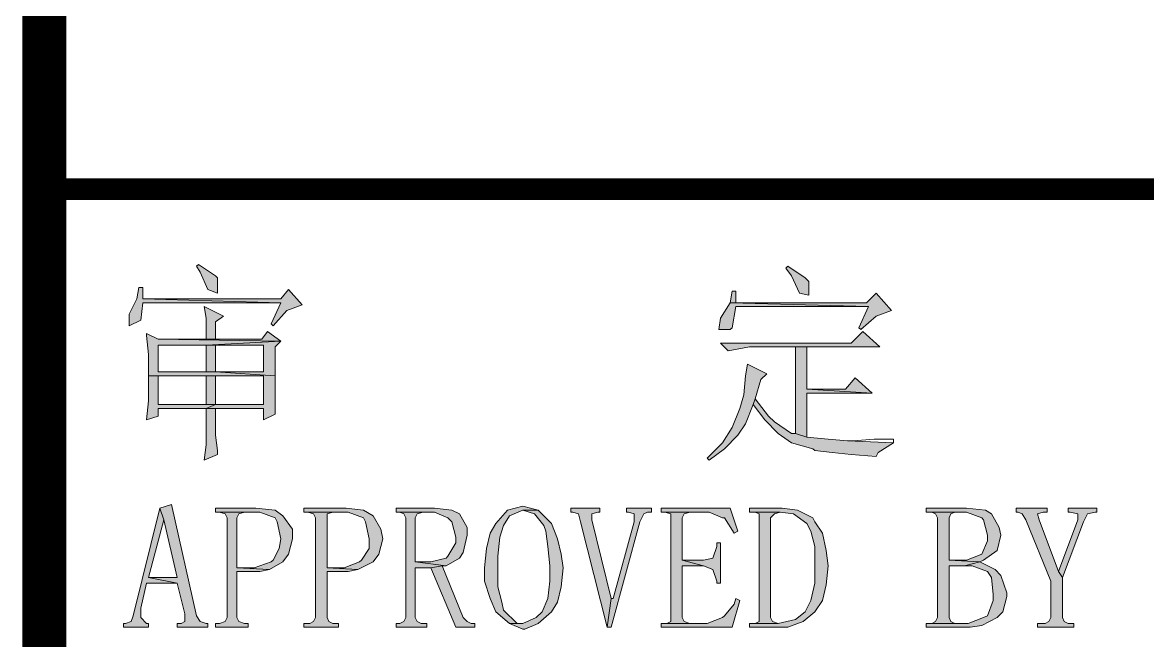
# Model space of a CAD drawing. Header units: millimetres. Extents: x 53009415 to 54059915, y 20499171 to 20796171.
# Drawn here: x 53604740 to 53613713, y 20560571 to 20565500 of the extents above; entities that cross this region are included whole.
import ezdxf

# ---------------------------------------------------------------- set-up
doc = ezdxf.new("R2010")
doc.units = ezdxf.units.MM
doc.header["$LTSCALE"] = 1000
doc.layers.add('PUB_TITLE', color=7, linetype='Continuous', lineweight=20)
doc.layers.add('ROAD', color=2, linetype='Continuous')

# ---------------------------------------------------------------- blocks, each defined once
blk = doc.blocks.new('a1')
at = {"layer": 'PUB_TITLE'}
h = blk.add_hatch(color=256, dxfattribs=at)
h.dxf.hatch_style = 1
h.paths.add_polyline_path([(50499686.2, 18562188.6), (50499683.1, 18562191.7), (50499655.5, 18562210), (50499652.5, 18562207), (50499658.6, 18562197.8), (50499670.9, 18562170.2), (50499686.2, 18562164.1)])
h.paths.add_polyline_path([(50499566.7, 18562148.8), (50499787.2, 18562148.8), (50499566.7, 18562154.9), (50499566.7, 18562173.3), (50499560.6, 18562173.3), (50499557.5, 18562154.9), (50499545.3, 18562130.4), (50499545.3, 18562112), (50499563.7, 18562121.2)])
h.paths.add_polyline_path([(50499799.5, 18562170.2), (50499787.2, 18562154.9), (50499566.7, 18562154.9), (50499787.2, 18562148.8), (50499771.9, 18562115.1), (50499775, 18562112), (50499796.4, 18562136.5), (50499820.9, 18562145.7)])
h.paths.add_polyline_path([(50499695.4, 18562127.3), (50499664.7, 18562142.7), (50499667.8, 18562124.3), (50499667.8, 18562090.6), (50499683.1, 18562090.6), (50499683.1, 18562118.2)])
h.paths.add_polyline_path([(50499787.2, 18562087.5), (50499591.2, 18562090.6), (50499572.9, 18562099.8), (50499572.9, 18562096.7), (50499575.9, 18562066.1), (50499575.9, 18562032.4), (50499667.8, 18562032.4), (50499759.7, 18562032.4), (50499759.7, 18561986.5), (50499683.1, 18561986.5), (50499667.8, 18561980.3), (50499759.7, 18561980.3), (50499759.7, 18561962), (50499778.1, 18561971.1), (50499778.1, 18561977.3), (50499778.1, 18561998.7), (50499778.1, 18562032.4), (50499683.1, 18562038.5), (50499591.2, 18562038.5), (50499591.2, 18562081.4), (50499667.8, 18562081.4)])
h.paths.add_polyline_path([(50499787.2, 18562087.5), (50499667.8, 18562081.4), (50499759.7, 18562081.4), (50499759.7, 18562038.5), (50499683.1, 18562038.5), (50499778.1, 18562032.4), (50499778.1, 18562078.3)], flags=17)
h.paths.add_polyline_path([(50499765.8, 18562102.8), (50499756.6, 18562090.6), (50499683.1, 18562090.6), (50499667.8, 18562090.6), (50499591.2, 18562090.6), (50499787.2, 18562087.5)])
h.paths.add_polyline_path([(50499683.1, 18562081.4), (50499667.8, 18562081.4), (50499667.8, 18562038.5), (50499683.1, 18562038.5)], flags=16)
h.paths.add_polyline_path([(50499683.1, 18562032.4), (50499667.8, 18562032.4), (50499667.8, 18561986.5), (50499683.1, 18561986.5)], flags=16)
h.paths.add_polyline_path([(50499683.1, 18561980.3), (50499667.8, 18561980.3), (50499667.8, 18561955.8), (50499667.8, 18561922.1), (50499664.7, 18561897.6), (50499686.2, 18561906.8), (50499686.2, 18561913), (50499683.1, 18561937.5)])
h.paths.add_polyline_path([(50499591.2, 18562032.4), (50499575.9, 18562032.4), (50499575.9, 18562026.3), (50499575.9, 18561992.6), (50499572.9, 18561962), (50499591.2, 18561968.1), (50499591.2, 18561980.3), (50499667.8, 18561980.3), (50499683.1, 18561986.5), (50499591.2, 18561986.5)], flags=17)
h = blk.add_hatch(color=256, dxfattribs=at)
h.dxf.hatch_style = 1
h.paths.add_polyline_path([(50500629.5, 18562182.5), (50500623.4, 18562188.6), (50500595.8, 18562207), (50500592.8, 18562203.9), (50500601.9, 18562191.7), (50500614.2, 18562164.1), (50500629.5, 18562161)])
h.paths.add_polyline_path([(50500513.1, 18562142.7), (50500724.4, 18562142.7), (50500503.9, 18562148.8), (50500488.6, 18562124.3), (50500485.6, 18562105.9), (50500503.9, 18562105.9), (50500507, 18562109)])
h.paths.add_polyline_path([(50500513.1, 18562167.2), (50500507, 18562167.2), (50500503.9, 18562148.8), (50500513.1, 18562148.8)])
h.paths.add_polyline_path([(50500736.7, 18562164.1), (50500721.4, 18562148.8), (50500513.1, 18562148.8), (50500503.9, 18562148.8), (50500724.4, 18562142.7), (50500709.1, 18562109), (50500712.2, 18562105.9), (50500736.7, 18562127.3), (50500761.2, 18562136.5)])
h.paths.add_polyline_path([(50500715.3, 18562102.8), (50500696.9, 18562084.5), (50500488.6, 18562084.5), (50500500.9, 18562072.2), (50500534.6, 18562078.3), (50500608.1, 18562078.3), (50500626.4, 18562078.3), (50500742.8, 18562078.3)])
h.paths.add_polyline_path([(50500626.4, 18562078.3), (50500608.1, 18562078.3), (50500608.1, 18561940.5), (50500626.4, 18561934.4), (50500626.4, 18562004.8), (50500730.6, 18562004.8), (50500626.4, 18562011)])
h.paths.add_polyline_path([(50500552.9, 18562026.3), (50500562.1, 18562035.5), (50500531.5, 18562050.8), (50500528.4, 18562032.4), (50500525.4, 18562001.8), (50500519.2, 18561980.3), (50500507, 18561949.7), (50500491.7, 18561925.2), (50500467.2, 18561900.7), (50500470.2, 18561897.6), (50500494.7, 18561916), (50500516.2, 18561937.5), (50500528.4, 18561955.8), (50500540.7, 18561986.5), (50500543.7, 18561995.6)])
h.paths.add_polyline_path([(50500764.3, 18561925.2), (50500690.8, 18561928.3), (50500660.1, 18561931.3), (50500626.4, 18561934.4), (50500608.1, 18561940.5), (50500601.9, 18561940.5), (50500574.4, 18561958.9), (50500565.2, 18561968.1), (50500543.7, 18561995.6), (50500540.7, 18561986.5), (50500559.1, 18561962), (50500580.5, 18561940.5), (50500601.9, 18561925.2), (50500635.6, 18561916), (50500638.7, 18561913), (50500666.3, 18561909.9), (50500696.9, 18561906.8), (50500736.7, 18561903.8), (50500739.8, 18561909.9)])
h.paths.add_polyline_path([(50500703, 18562029.3), (50500687.7, 18562011), (50500626.4, 18562011), (50500730.6, 18562004.8)])
h = blk.add_hatch(color=256, dxfattribs=at)
h.dxf.hatch_style = 1
h.paths.add_polyline_path([(50499600.4, 18561802.7), (50499594.3, 18561821.1), (50499551.4, 18561649.6), (50499548.4, 18561640.4), (50499539.2, 18561637.3), (50499536.1, 18561637.3), (50499536.1, 18561631.2), (50499575.9, 18561631.2), (50499575.9, 18561637.3), (50499572.9, 18561637.3), (50499563.7, 18561646.5), (50499563.7, 18561661.8), (50499572.9, 18561701.6), (50499621.9, 18561701.6), (50499575.9, 18561710.8)])
h.paths.add_polyline_path([(50499612.7, 18561827.2), (50499594.3, 18561821.1), (50499600.4, 18561802.7), (50499621.9, 18561710.8), (50499575.9, 18561710.8), (50499621.9, 18561701.6), (50499634.1, 18561652.6), (50499634.1, 18561640.4), (50499628, 18561637.3), (50499621.9, 18561637.3), (50499621.9, 18561631.2), (50499670.9, 18561631.2), (50499670.9, 18561637.3), (50499667.8, 18561637.3), (50499658.6, 18561640.4), (50499652.5, 18561649.6)])
h.paths.add_polyline_path([(50499716.8, 18561720), (50499753.6, 18561720), (50499768.9, 18561723.1), (50499716.8, 18561726.1), (50499716.8, 18561805.8), (50499719.9, 18561811.9), (50499729.1, 18561814.9), (50499689.2, 18561814.9), (50499698.4, 18561811.9), (50499701.5, 18561805.8), (50499701.5, 18561646.5), (50499698.4, 18561640.4), (50499689.2, 18561637.3), (50499683.1, 18561637.3), (50499683.1, 18561631.2), (50499735.2, 18561631.2), (50499735.2, 18561637.3), (50499729.1, 18561637.3), (50499719.9, 18561640.4), (50499716.8, 18561646.5)])
h.paths.add_polyline_path([(50499805.6, 18561772.1), (50499805.6, 18561787.4), (50499790.3, 18561808.8), (50499778.1, 18561818), (50499747.4, 18561821.1), (50499683.1, 18561821.1), (50499683.1, 18561814.9), (50499689.2, 18561814.9), (50499744.4, 18561814.9), (50499753.6, 18561814.9), (50499778.1, 18561805.8), (50499781.1, 18561799.6), (50499787.2, 18561772.1), (50499784.2, 18561756.8), (50499775, 18561738.4), (50499771.9, 18561735.3), (50499744.4, 18561726.1), (50499716.8, 18561726.1), (50499768.9, 18561723.1), (50499790.3, 18561735.3), (50499799.5, 18561747.6)])
h.paths.add_polyline_path([(50499860.8, 18561805.8), (50499860.8, 18561811.9), (50499869.9, 18561814.9), (50499830.1, 18561814.9), (50499839.3, 18561811.9), (50499842.4, 18561805.8), (50499842.4, 18561646.5), (50499839.3, 18561640.4), (50499833.2, 18561637.3), (50499824, 18561637.3), (50499824, 18561631.2), (50499879.1, 18561631.2), (50499879.1, 18561637.3), (50499869.9, 18561637.3), (50499863.8, 18561640.4), (50499860.8, 18561646.5), (50499860.8, 18561720), (50499894.4, 18561720), (50499909.8, 18561723.1), (50499860.8, 18561726.1)])
h.paths.add_polyline_path([(50499949.6, 18561772.1), (50499946.5, 18561787.4), (50499934.3, 18561808.8), (50499918.9, 18561818), (50499891.4, 18561821.1), (50499824, 18561821.1), (50499824, 18561814.9), (50499830.1, 18561814.9), (50499885.3, 18561814.9), (50499894.4, 18561814.9), (50499918.9, 18561805.8), (50499922, 18561799.6), (50499928.1, 18561772.1), (50499928.1, 18561756.8), (50499915.9, 18561738.4), (50499912.8, 18561735.3), (50499888.3, 18561726.1), (50499860.8, 18561726.1), (50499909.8, 18561723.1), (50499934.3, 18561735.3), (50499943.4, 18561747.6)])
h.paths.add_polyline_path([(50500001.6, 18561805.8), (50500004.7, 18561811.9), (50500013.9, 18561814.9), (50499977.1, 18561814.9), (50499983.3, 18561811.9), (50499986.3, 18561805.8), (50499986.3, 18561646.5), (50499983.3, 18561640.4), (50499977.1, 18561637.3), (50499971, 18561637.3), (50499971, 18561631.2), (50500020, 18561631.2), (50500020, 18561637.3), (50500010.8, 18561637.3), (50500004.7, 18561640.4), (50500001.6, 18561646.5), (50500001.6, 18561726.1), (50500026.1, 18561726.1), (50500044.5, 18561729.2), (50500050.6, 18561729.2), (50500001.6, 18561735.3)])
h.paths.add_polyline_path([(50500084.3, 18561778.2), (50500084.3, 18561790.4), (50500072.1, 18561811.9), (50500059.8, 18561818), (50500032.3, 18561821.1), (50499971, 18561821.1), (50499971, 18561814.9), (50499977.1, 18561814.9), (50500026.1, 18561814.9), (50500032.3, 18561814.9), (50500053.7, 18561805.8), (50500059.8, 18561799.6), (50500066, 18561775.1), (50500066, 18561765.9), (50500053.7, 18561744.5), (50500050.6, 18561741.4), (50500026.1, 18561735.3), (50500001.6, 18561735.3), (50500050.6, 18561729.2), (50500072.1, 18561741.4), (50500078.2, 18561750.6)])
h.paths.add_polyline_path([(50500044.5, 18561729.2), (50500026.1, 18561726.1), (50500066, 18561631.2), (50500096.6, 18561631.2), (50500096.6, 18561637.3), (50500090.5, 18561637.3), (50500084.3, 18561640.4), (50500078.2, 18561646.5)])
h.paths.add_polyline_path([(50500133.3, 18561729.2), (50500133.3, 18561744.5), (50500136.4, 18561775.1), (50500142.5, 18561793.5), (50500151.7, 18561808.8), (50500173.2, 18561818), (50500197.7, 18561818), (50500173.2, 18561824.1), (50500148.7, 18561818), (50500130.3, 18561796.6), (50500121.1, 18561781.3), (50500115, 18561756.8), (50500111.9, 18561726.1), (50500111.9, 18561704.7), (50500121.1, 18561677.1), (50500130.3, 18561655.7), (50500151.7, 18561637.3), (50500164, 18561637.3), (50500142.5, 18561658.7), (50500139.5, 18561671), (50500133.3, 18561695.5)])
h.paths.add_polyline_path([(50500234.4, 18561747.6), (50500228.3, 18561772.1), (50500219.1, 18561796.6), (50500216, 18561799.6), (50500197.7, 18561818), (50500173.2, 18561818), (50500191.5, 18561811.9), (50500206.8, 18561793.5), (50500209.9, 18561784.3), (50500213, 18561759.8), (50500216, 18561729.2), (50500216, 18561704.7), (50500213, 18561677.1), (50500203.8, 18561655.7), (50500194.6, 18561646.5), (50500173.2, 18561637.3), (50500151.7, 18561637.3), (50500173.2, 18561628.1), (50500176.2, 18561628.1), (50500197.7, 18561637.3), (50500219.1, 18561655.7), (50500228.3, 18561671), (50500234.4, 18561695.5), (50500237.5, 18561726.1)])
h.paths.add_polyline_path([(50500283.4, 18561802.7), (50500283.4, 18561811.9), (50500292.6, 18561814.9), (50500295.7, 18561814.9), (50500295.7, 18561821.1), (50500249.7, 18561821.1), (50500249.7, 18561814.9), (50500252.8, 18561814.9), (50500262, 18561811.9), (50500265, 18561799.6), (50500307.9, 18561631.2), (50500314, 18561677.1)])
h.paths.add_polyline_path([(50500360, 18561799.6), (50500366.1, 18561811.9), (50500372.2, 18561814.9), (50500378.4, 18561814.9), (50500378.4, 18561821.1), (50500338.5, 18561821.1), (50500338.5, 18561814.9), (50500341.6, 18561814.9), (50500350.8, 18561811.9), (50500350.8, 18561799.6), (50500317.1, 18561677.1), (50500314, 18561677.1), (50500307.9, 18561631.2), (50500314, 18561631.2)])
h.paths.add_polyline_path([(50500427.4, 18561729.2), (50500461.1, 18561729.2), (50500427.4, 18561738.4), (50500427.4, 18561805.8), (50500430.4, 18561811.9), (50500439.6, 18561814.9), (50500399.8, 18561814.9), (50500409, 18561811.9), (50500409, 18561805.8), (50500409, 18561646.5), (50500409, 18561640.4), (50500402.9, 18561637.3), (50500439.6, 18561637.3), (50500430.4, 18561640.4), (50500427.4, 18561646.5)])
h.paths.add_polyline_path([(50500488.6, 18561765.9), (50500482.5, 18561765.9), (50500482.5, 18561759.8), (50500476.4, 18561741.4), (50500461.1, 18561738.4), (50500427.4, 18561738.4), (50500461.1, 18561729.2), (50500476.4, 18561723.1), (50500482.5, 18561704.7), (50500482.5, 18561701.6), (50500488.6, 18561701.6)])
h.paths.add_polyline_path([(50500503.9, 18561821.1), (50500393.7, 18561821.1), (50500393.7, 18561814.9), (50500399.8, 18561814.9), (50500470.2, 18561814.9), (50500491.7, 18561805.8), (50500494.7, 18561805.8), (50500510.1, 18561781.3), (50500516.2, 18561784.3)])
h.paths.add_polyline_path([(50500519.2, 18561674.1), (50500513.1, 18561677.1), (50500510.1, 18561667.9), (50500494.7, 18561649.6), (50500491.7, 18561646.5), (50500467.2, 18561637.3), (50500439.6, 18561637.3), (50500402.9, 18561637.3), (50500393.7, 18561637.3), (50500393.7, 18561631.2), (50500507, 18561631.2)])
h.paths.add_polyline_path([(50500568.2, 18561805.8), (50500574.4, 18561811.9), (50500583.6, 18561814.9), (50500543.7, 18561814.9), (50500549.9, 18561811.9), (50500549.9, 18561805.8), (50500549.9, 18561646.5), (50500549.9, 18561640.4), (50500543.7, 18561637.3), (50500580.5, 18561637.3), (50500571.3, 18561640.4), (50500568.2, 18561646.5)], flags=17)
h.paths.add_polyline_path([(50500657.1, 18561753.7), (50500650.9, 18561781.3), (50500638.7, 18561799.6), (50500635.6, 18561805.8), (50500611.1, 18561818), (50500586.6, 18561821.1), (50500534.6, 18561821.1), (50500534.6, 18561814.9), (50500543.7, 18561814.9), (50500583.6, 18561814.9), (50500605, 18561811.9), (50500626.4, 18561796.6), (50500632.6, 18561784.3), (50500638.7, 18561759.8), (50500638.7, 18561729.2), (50500638.7, 18561701.6), (50500632.6, 18561674.1), (50500623.4, 18561655.7), (50500608.1, 18561643.4), (50500580.5, 18561637.3), (50500543.7, 18561637.3), (50500534.6, 18561637.3), (50500534.6, 18561631.2), (50500583.6, 18561631.2), (50500595.8, 18561631.2), (50500620.3, 18561640.4), (50500638.7, 18561655.7), (50500650.9, 18561674.1), (50500657.1, 18561698.6), (50500660.1, 18561729.2)])
h = blk.add_hatch(color=256, dxfattribs=at)
h.dxf.hatch_style = 1
h.paths.add_polyline_path([(50500853.1, 18561729.2), (50500877.6, 18561729.2), (50500902.1, 18561735.3), (50500853.1, 18561738.4), (50500853.1, 18561805.8), (50500856.1, 18561811.9), (50500862.3, 18561814.9), (50500825.5, 18561814.9), (50500831.6, 18561811.9), (50500834.7, 18561805.8), (50500834.7, 18561646.5), (50500831.6, 18561640.4), (50500825.5, 18561637.3), (50500862.3, 18561637.3), (50500856.1, 18561640.4), (50500853.1, 18561646.5)])
h.paths.add_polyline_path([(50500935.8, 18561778.2), (50500932.7, 18561790.4), (50500920.5, 18561811.9), (50500911.3, 18561818), (50500880.6, 18561821.1), (50500816.3, 18561821.1), (50500816.3, 18561814.9), (50500825.5, 18561814.9), (50500877.6, 18561814.9), (50500880.6, 18561814.9), (50500905.2, 18561805.8), (50500908.2, 18561802.7), (50500914.3, 18561778.2), (50500914.3, 18561769), (50500905.2, 18561747.6), (50500880.6, 18561738.4), (50500853.1, 18561738.4), (50500902.1, 18561735.3), (50500908.2, 18561738.4), (50500929.7, 18561753.7)])
h.paths.add_polyline_path([(50500935.8, 18561713.9), (50500926.6, 18561723.1), (50500902.1, 18561735.3), (50500877.6, 18561729.2), (50500889.8, 18561729.2), (50500914.3, 18561720), (50500920.5, 18561710.8), (50500923.5, 18561683.2), (50500923.5, 18561674.1), (50500914.3, 18561649.6), (50500908.2, 18561646.5), (50500883.7, 18561637.3), (50500862.3, 18561637.3), (50500825.5, 18561637.3), (50500816.3, 18561637.3), (50500816.3, 18561631.2), (50500886.8, 18561631.2), (50500905.2, 18561634.2), (50500929.7, 18561646.5), (50500938.8, 18561655.7), (50500945, 18561680.2), (50500945, 18561686.3)])
h.paths.add_polyline_path([(50500997, 18561802.7), (50500994, 18561811.9), (50501003.2, 18561814.9), (50501009.3, 18561814.9), (50501009.3, 18561821.1), (50500960.3, 18561821.1), (50500960.3, 18561814.9), (50500963.3, 18561814.9), (50500969.5, 18561811.9), (50500975.6, 18561802.7), (50501015.4, 18561704.7), (50501015.4, 18561646.5), (50501012.3, 18561640.4), (50501006.2, 18561637.3), (50500994, 18561637.3), (50500994, 18561631.2), (50501052.2, 18561631.2), (50501052.2, 18561637.3), (50501043, 18561637.3), (50501036.9, 18561640.4), (50501033.8, 18561646.5), (50501033.8, 18561710.8), (50501027.7, 18561720)])
h.paths.add_polyline_path([(50501067.5, 18561799.6), (50501073.6, 18561811.9), (50501085.9, 18561814.9), (50501088.9, 18561814.9), (50501088.9, 18561821.1), (50501043, 18561821.1), (50501043, 18561814.9), (50501046, 18561814.9), (50501058.3, 18561811.9), (50501058.3, 18561802.7), (50501027.7, 18561720), (50501033.8, 18561710.8)])
for points, const_width in [([(50499410, 18607730), (50499410, 18550330)], 70), ([(50499410, 18562330), (50505410, 18562330)], 35)]:
    blk.add_lwpolyline(points, dxfattribs=dict(at, const_width=const_width))
blk.add_lwpolyline([(50499410, 18550330), (50505410, 18550330), (50505410, 18607730), (50499410, 18607730)], close=True, dxfattribs=at)
at = {"layer": 'PUB_TITLE', "lineweight": 0}
for points in [[(50499655.5, 18562210), (50499652.5, 18562207), (50499658.6, 18562197.8), (50499670.9, 18562170.2), (50499686.2, 18562164.1), (50499686.2, 18562188.6), (50499683.1, 18562191.7)], [(50500595.8, 18562207), (50500592.8, 18562203.9), (50500601.9, 18562191.7), (50500614.2, 18562164.1), (50500629.5, 18562161), (50500629.5, 18562182.5), (50500623.4, 18562188.6)], [(50499566.7, 18562173.3), (50499560.6, 18562173.3), (50499557.5, 18562154.9), (50499545.3, 18562130.4), (50499545.3, 18562112), (50499563.7, 18562121.2), (50499566.7, 18562148.8), (50499787.2, 18562148.8), (50499566.7, 18562154.9)], [(50499799.5, 18562170.2), (50499787.2, 18562154.9), (50499566.7, 18562154.9), (50499787.2, 18562148.8), (50499771.9, 18562115.1), (50499775, 18562112), (50499796.4, 18562136.5), (50499820.9, 18562145.7)], [(50500513.1, 18562167.2), (50500507, 18562167.2), (50500503.9, 18562148.8), (50500513.1, 18562148.8)], [(50500736.7, 18562164.1), (50500721.4, 18562148.8), (50500513.1, 18562148.8), (50500503.9, 18562148.8), (50500724.4, 18562142.7), (50500709.1, 18562109), (50500712.2, 18562105.9), (50500736.7, 18562127.3), (50500761.2, 18562136.5)], [(50500503.9, 18562148.8), (50500488.6, 18562124.3), (50500485.6, 18562105.9), (50500503.9, 18562105.9), (50500507, 18562109), (50500513.1, 18562142.7), (50500724.4, 18562142.7)], [(50499664.7, 18562142.7), (50499667.8, 18562124.3), (50499667.8, 18562090.6), (50499683.1, 18562090.6), (50499683.1, 18562118.2), (50499695.4, 18562127.3)], [(50499572.9, 18562099.8), (50499572.9, 18562096.7), (50499575.9, 18562066.1), (50499575.9, 18562032.4), (50499667.8, 18562032.4), (50499759.7, 18562032.4), (50499759.7, 18561986.5), (50499683.1, 18561986.5), (50499667.8, 18561980.3), (50499759.7, 18561980.3), (50499759.7, 18561962), (50499778.1, 18561971.1), (50499778.1, 18561977.3), (50499778.1, 18561998.7), (50499778.1, 18562032.4), (50499683.1, 18562038.5), (50499591.2, 18562038.5), (50499591.2, 18562081.4), (50499667.8, 18562081.4), (50499787.2, 18562087.5), (50499591.2, 18562090.6)], [(50499765.8, 18562102.8), (50499756.6, 18562090.6), (50499683.1, 18562090.6), (50499667.8, 18562090.6), (50499591.2, 18562090.6), (50499787.2, 18562087.5)], [(50500715.3, 18562102.8), (50500696.9, 18562084.5), (50500488.6, 18562084.5), (50500500.9, 18562072.2), (50500500.9, 18562072.2), (50500534.6, 18562078.3), (50500608.1, 18562078.3), (50500626.4, 18562078.3), (50500742.8, 18562078.3)], [(50499667.8, 18562081.4), (50499667.8, 18562038.5), (50499591.2, 18562038.5), (50499683.1, 18562038.5), (50499683.1, 18562081.4), (50499759.7, 18562081.4)], [(50499787.2, 18562087.5), (50499667.8, 18562081.4), (50499759.7, 18562081.4), (50499759.7, 18562038.5), (50499683.1, 18562038.5), (50499778.1, 18562032.4), (50499778.1, 18562078.3)], [(50500626.4, 18562078.3), (50500608.1, 18562078.3), (50500608.1, 18561940.5), (50500626.4, 18561934.4), (50500626.4, 18562004.8), (50500730.6, 18562004.8), (50500626.4, 18562011)], [(50500531.5, 18562050.8), (50500528.4, 18562032.4), (50500525.4, 18562001.8), (50500519.2, 18561980.3), (50500507, 18561949.7), (50500491.7, 18561925.2), (50500467.2, 18561900.7), (50500470.2, 18561897.6), (50500494.7, 18561916), (50500516.2, 18561937.5), (50500528.4, 18561955.8), (50500540.7, 18561986.5), (50500543.7, 18561995.6), (50500552.9, 18562026.3), (50500562.1, 18562035.5)], [(50499575.9, 18562032.4), (50499575.9, 18562026.3), (50499575.9, 18561992.6), (50499572.9, 18561962), (50499591.2, 18561968.1), (50499591.2, 18561980.3), (50499667.8, 18561980.3), (50499683.1, 18561986.5), (50499591.2, 18561986.5), (50499591.2, 18562032.4), (50499667.8, 18562032.4)], [(50499667.8, 18562032.4), (50499667.8, 18561986.5), (50499591.2, 18561986.5), (50499683.1, 18561986.5), (50499683.1, 18562032.4), (50499759.7, 18562032.4)], [(50500703, 18562029.3), (50500687.7, 18562011), (50500626.4, 18562011), (50500730.6, 18562004.8)], [(50500543.7, 18561995.6), (50500540.7, 18561986.5), (50500559.1, 18561962), (50500580.5, 18561940.5), (50500601.9, 18561925.2), (50500635.6, 18561916), (50500638.7, 18561913), (50500666.3, 18561909.9), (50500696.9, 18561906.8), (50500736.7, 18561903.8), (50500739.8, 18561909.9), (50500764.3, 18561925.2), (50500690.8, 18561928.3), (50500660.1, 18561931.3), (50500626.4, 18561934.4), (50500608.1, 18561940.5), (50500601.9, 18561940.5), (50500574.4, 18561958.9), (50500565.2, 18561968.1)], [(50499667.8, 18561980.3), (50499667.8, 18561955.8), (50499667.8, 18561922.1), (50499664.7, 18561897.6), (50499686.2, 18561906.8), (50499686.2, 18561913), (50499683.1, 18561937.5), (50499683.1, 18561980.3), (50499759.7, 18561980.3)], [(50500764.3, 18561931.3), (50500764.3, 18561931.3), (50500733.6, 18561931.3), (50500699.9, 18561928.3), (50500690.8, 18561928.3), (50500764.3, 18561925.2)], [(50499612.7, 18561827.2), (50499594.3, 18561821.1), (50499600.4, 18561802.7), (50499621.9, 18561710.8), (50499575.9, 18561710.8), (50499621.9, 18561701.6), (50499634.1, 18561652.6), (50499634.1, 18561640.4), (50499628, 18561637.3), (50499621.9, 18561637.3), (50499621.9, 18561631.2), (50499670.9, 18561631.2), (50499670.9, 18561637.3), (50499667.8, 18561637.3), (50499658.6, 18561640.4), (50499652.5, 18561649.6)], [(50500173.2, 18561824.1), (50500173.2, 18561824.1), (50500148.7, 18561818), (50500130.3, 18561796.6), (50500121.1, 18561781.3), (50500115, 18561756.8), (50500111.9, 18561726.1), (50500111.9, 18561704.7), (50500121.1, 18561677.1), (50500130.3, 18561655.7), (50500130.3, 18561655.7), (50500151.7, 18561637.3), (50500173.2, 18561637.3), (50500164, 18561637.3), (50500142.5, 18561658.7), (50500139.5, 18561671), (50500133.3, 18561695.5), (50500133.3, 18561729.2), (50500133.3, 18561744.5), (50500136.4, 18561775.1), (50500142.5, 18561793.5), (50500151.7, 18561808.8), (50500173.2, 18561818), (50500197.7, 18561818)], [(50499594.3, 18561821.1), (50499551.4, 18561649.6), (50499548.4, 18561640.4), (50499539.2, 18561637.3), (50499536.1, 18561637.3), (50499536.1, 18561631.2), (50499575.9, 18561631.2), (50499575.9, 18561637.3), (50499572.9, 18561637.3), (50499563.7, 18561646.5), (50499563.7, 18561661.8), (50499572.9, 18561701.6), (50499621.9, 18561701.6), (50499575.9, 18561710.8), (50499600.4, 18561802.7), (50499600.4, 18561802.7)], [(50499747.4, 18561821.1), (50499683.1, 18561821.1), (50499683.1, 18561814.9), (50499689.2, 18561814.9), (50499744.4, 18561814.9), (50499753.6, 18561814.9), (50499778.1, 18561805.8), (50499781.1, 18561799.6), (50499787.2, 18561772.1), (50499784.2, 18561756.8), (50499775, 18561738.4), (50499771.9, 18561735.3), (50499744.4, 18561726.1), (50499716.8, 18561726.1), (50499768.9, 18561723.1), (50499790.3, 18561735.3), (50499799.5, 18561747.6), (50499805.6, 18561772.1), (50499805.6, 18561787.4), (50499790.3, 18561808.8), (50499778.1, 18561818)], [(50499689.2, 18561814.9), (50499698.4, 18561811.9), (50499701.5, 18561805.8), (50499701.5, 18561646.5), (50499698.4, 18561640.4), (50499689.2, 18561637.3), (50499683.1, 18561637.3), (50499683.1, 18561631.2), (50499735.2, 18561631.2), (50499735.2, 18561637.3), (50499729.1, 18561637.3), (50499719.9, 18561640.4), (50499716.8, 18561646.5), (50499716.8, 18561720), (50499753.6, 18561720), (50499768.9, 18561723.1), (50499716.8, 18561726.1), (50499716.8, 18561805.8), (50499719.9, 18561811.9), (50499729.1, 18561814.9), (50499744.4, 18561814.9)], [(50499891.4, 18561821.1), (50499824, 18561821.1), (50499824, 18561814.9), (50499830.1, 18561814.9), (50499885.3, 18561814.9), (50499894.4, 18561814.9), (50499918.9, 18561805.8), (50499922, 18561799.6), (50499928.1, 18561772.1), (50499928.1, 18561756.8), (50499915.9, 18561738.4), (50499912.8, 18561735.3), (50499888.3, 18561726.1), (50499860.8, 18561726.1), (50499909.8, 18561723.1), (50499934.3, 18561735.3), (50499943.4, 18561747.6), (50499949.6, 18561772.1), (50499946.5, 18561787.4), (50499934.3, 18561808.8), (50499918.9, 18561818)], [(50499830.1, 18561814.9), (50499839.3, 18561811.9), (50499842.4, 18561805.8), (50499842.4, 18561646.5), (50499839.3, 18561640.4), (50499833.2, 18561637.3), (50499824, 18561637.3), (50499824, 18561631.2), (50499879.1, 18561631.2), (50499879.1, 18561637.3), (50499869.9, 18561637.3), (50499863.8, 18561640.4), (50499860.8, 18561646.5), (50499860.8, 18561720), (50499894.4, 18561720), (50499909.8, 18561723.1), (50499860.8, 18561726.1), (50499860.8, 18561805.8), (50499860.8, 18561811.9), (50499869.9, 18561814.9), (50499885.3, 18561814.9)], [(50500032.3, 18561821.1), (50499971, 18561821.1), (50499971, 18561814.9), (50499977.1, 18561814.9), (50500026.1, 18561814.9), (50500032.3, 18561814.9), (50500053.7, 18561805.8), (50500059.8, 18561799.6), (50500066, 18561775.1), (50500066, 18561765.9), (50500053.7, 18561744.5), (50500050.6, 18561741.4), (50500026.1, 18561735.3), (50500001.6, 18561735.3), (50500050.6, 18561729.2), (50500072.1, 18561741.4), (50500078.2, 18561750.6), (50500084.3, 18561778.2), (50500084.3, 18561790.4), (50500072.1, 18561811.9), (50500059.8, 18561818)], [(50499977.1, 18561814.9), (50499983.3, 18561811.9), (50499986.3, 18561805.8), (50499986.3, 18561646.5), (50499983.3, 18561640.4), (50499977.1, 18561637.3), (50499971, 18561637.3), (50499971, 18561631.2), (50500020, 18561631.2), (50500020, 18561637.3), (50500010.8, 18561637.3), (50500004.7, 18561640.4), (50500001.6, 18561646.5), (50500001.6, 18561726.1), (50500026.1, 18561726.1), (50500044.5, 18561729.2), (50500050.6, 18561729.2), (50500001.6, 18561735.3), (50500001.6, 18561805.8), (50500004.7, 18561811.9), (50500013.9, 18561814.9), (50500026.1, 18561814.9)], [(50500197.7, 18561818), (50500173.2, 18561818), (50500191.5, 18561811.9), (50500206.8, 18561793.5), (50500209.9, 18561784.3), (50500213, 18561759.8), (50500216, 18561729.2), (50500216, 18561704.7), (50500213, 18561677.1), (50500203.8, 18561655.7), (50500194.6, 18561646.5), (50500173.2, 18561637.3), (50500151.7, 18561637.3), (50500173.2, 18561628.1), (50500176.2, 18561628.1), (50500197.7, 18561637.3), (50500219.1, 18561655.7), (50500228.3, 18561671), (50500234.4, 18561695.5), (50500237.5, 18561726.1), (50500234.4, 18561747.6), (50500228.3, 18561772.1), (50500219.1, 18561796.6), (50500216, 18561799.6)], [(50500295.7, 18561821.1), (50500249.7, 18561821.1), (50500249.7, 18561814.9), (50500252.8, 18561814.9), (50500262, 18561811.9), (50500265, 18561799.6), (50500307.9, 18561631.2), (50500314, 18561677.1), (50500283.4, 18561802.7), (50500283.4, 18561811.9), (50500292.6, 18561814.9), (50500295.7, 18561814.9)], [(50500378.4, 18561821.1), (50500338.5, 18561821.1), (50500338.5, 18561814.9), (50500341.6, 18561814.9), (50500350.8, 18561811.9), (50500350.8, 18561799.6), (50500317.1, 18561677.1), (50500314, 18561677.1), (50500307.9, 18561631.2), (50500314, 18561631.2), (50500360, 18561799.6), (50500366.1, 18561811.9), (50500372.2, 18561814.9), (50500378.4, 18561814.9)], [(50500503.9, 18561821.1), (50500393.7, 18561821.1), (50500393.7, 18561814.9), (50500399.8, 18561814.9), (50500470.2, 18561814.9), (50500491.7, 18561805.8), (50500494.7, 18561805.8), (50500510.1, 18561781.3), (50500516.2, 18561784.3)], [(50500399.8, 18561814.9), (50500409, 18561811.9), (50500409, 18561805.8), (50500409, 18561646.5), (50500409, 18561640.4), (50500402.9, 18561637.3), (50500439.6, 18561637.3), (50500430.4, 18561640.4), (50500427.4, 18561646.5), (50500427.4, 18561729.2), (50500461.1, 18561729.2), (50500427.4, 18561738.4), (50500427.4, 18561805.8), (50500430.4, 18561811.9), (50500439.6, 18561814.9), (50500470.2, 18561814.9)], [(50500586.6, 18561821.1), (50500534.6, 18561821.1), (50500534.6, 18561814.9), (50500543.7, 18561814.9), (50500583.6, 18561814.9), (50500605, 18561811.9), (50500626.4, 18561796.6), (50500632.6, 18561784.3), (50500638.7, 18561759.8), (50500638.7, 18561729.2), (50500638.7, 18561701.6), (50500632.6, 18561674.1), (50500623.4, 18561655.7), (50500608.1, 18561643.4), (50500580.5, 18561637.3), (50500543.7, 18561637.3), (50500534.6, 18561637.3), (50500534.6, 18561631.2), (50500583.6, 18561631.2), (50500595.8, 18561631.2), (50500620.3, 18561640.4), (50500638.7, 18561655.7), (50500650.9, 18561674.1), (50500657.1, 18561698.6), (50500660.1, 18561729.2), (50500657.1, 18561753.7), (50500650.9, 18561781.3), (50500638.7, 18561799.6), (50500635.6, 18561805.8), (50500611.1, 18561818)], [(50500543.7, 18561814.9), (50500549.9, 18561811.9), (50500549.9, 18561805.8), (50500549.9, 18561646.5), (50500549.9, 18561640.4), (50500543.7, 18561637.3), (50500580.5, 18561637.3), (50500571.3, 18561640.4), (50500568.2, 18561646.5), (50500568.2, 18561805.8), (50500574.4, 18561811.9), (50500583.6, 18561814.9)], [(50500880.6, 18561821.1), (50500816.3, 18561821.1), (50500816.3, 18561814.9), (50500825.5, 18561814.9), (50500877.6, 18561814.9), (50500880.6, 18561814.9), (50500905.2, 18561805.8), (50500908.2, 18561802.7), (50500914.3, 18561778.2), (50500914.3, 18561769), (50500905.2, 18561747.6), (50500880.6, 18561738.4), (50500853.1, 18561738.4), (50500902.1, 18561735.3), (50500908.2, 18561738.4), (50500929.7, 18561753.7), (50500935.8, 18561778.2), (50500932.7, 18561790.4), (50500920.5, 18561811.9), (50500911.3, 18561818)], [(50500825.5, 18561814.9), (50500831.6, 18561811.9), (50500834.7, 18561805.8), (50500834.7, 18561646.5), (50500831.6, 18561640.4), (50500825.5, 18561637.3), (50500862.3, 18561637.3), (50500856.1, 18561640.4), (50500853.1, 18561646.5), (50500853.1, 18561729.2), (50500877.6, 18561729.2), (50500902.1, 18561735.3), (50500853.1, 18561738.4), (50500853.1, 18561805.8), (50500856.1, 18561811.9), (50500862.3, 18561814.9), (50500877.6, 18561814.9)], [(50501009.3, 18561821.1), (50500960.3, 18561821.1), (50500960.3, 18561814.9), (50500963.3, 18561814.9), (50500969.5, 18561811.9), (50500975.6, 18561802.7), (50501015.4, 18561704.7), (50501015.4, 18561646.5), (50501012.3, 18561640.4), (50501006.2, 18561637.3), (50500994, 18561637.3), (50500994, 18561631.2), (50501052.2, 18561631.2), (50501052.2, 18561637.3), (50501043, 18561637.3), (50501036.9, 18561640.4), (50501033.8, 18561646.5), (50501033.8, 18561710.8), (50501027.7, 18561720), (50500997, 18561802.7), (50500994, 18561811.9), (50501003.2, 18561814.9), (50501009.3, 18561814.9)], [(50501088.9, 18561821.1), (50501043, 18561821.1), (50501043, 18561814.9), (50501046, 18561814.9), (50501058.3, 18561811.9), (50501058.3, 18561802.7), (50501027.7, 18561720), (50501027.7, 18561720), (50501033.8, 18561710.8), (50501067.5, 18561799.6), (50501073.6, 18561811.9), (50501085.9, 18561814.9), (50501088.9, 18561814.9)], [(50500488.6, 18561765.9), (50500482.5, 18561765.9), (50500482.5, 18561759.8), (50500476.4, 18561741.4), (50500461.1, 18561738.4), (50500427.4, 18561738.4), (50500461.1, 18561729.2), (50500476.4, 18561723.1), (50500482.5, 18561704.7), (50500482.5, 18561701.6), (50500488.6, 18561701.6)], [(50500902.1, 18561735.3), (50500877.6, 18561729.2), (50500889.8, 18561729.2), (50500914.3, 18561720), (50500920.5, 18561710.8), (50500923.5, 18561683.2), (50500923.5, 18561674.1), (50500914.3, 18561649.6), (50500908.2, 18561646.5), (50500883.7, 18561637.3), (50500862.3, 18561637.3), (50500825.5, 18561637.3), (50500816.3, 18561637.3), (50500816.3, 18561631.2), (50500886.8, 18561631.2), (50500905.2, 18561634.2), (50500929.7, 18561646.5), (50500938.8, 18561655.7), (50500945, 18561680.2), (50500945, 18561686.3), (50500935.8, 18561713.9), (50500926.6, 18561723.1)], [(50500044.5, 18561729.2), (50500026.1, 18561726.1), (50500066, 18561631.2), (50500096.6, 18561631.2), (50500096.6, 18561637.3), (50500090.5, 18561637.3), (50500084.3, 18561640.4), (50500078.2, 18561646.5)], [(50500513.1, 18561677.1), (50500510.1, 18561667.9), (50500494.7, 18561649.6), (50500491.7, 18561646.5), (50500467.2, 18561637.3), (50500439.6, 18561637.3), (50500402.9, 18561637.3), (50500393.7, 18561637.3), (50500393.7, 18561631.2), (50500507, 18561631.2), (50500519.2, 18561674.1)]]:
    blk.add_lwpolyline(points, close=True, dxfattribs=at)

msp = doc.modelspace()

# ---------------------------------------------------------------- block references
at = {"layer": 'ROAD', "xscale": 5, "yscale": 5, "zscale": 5}
msp.add_blockref('a1', (-198892134.618, -72247479.218), dxfattribs=at)

doc.saveas('drawing.dxf')
